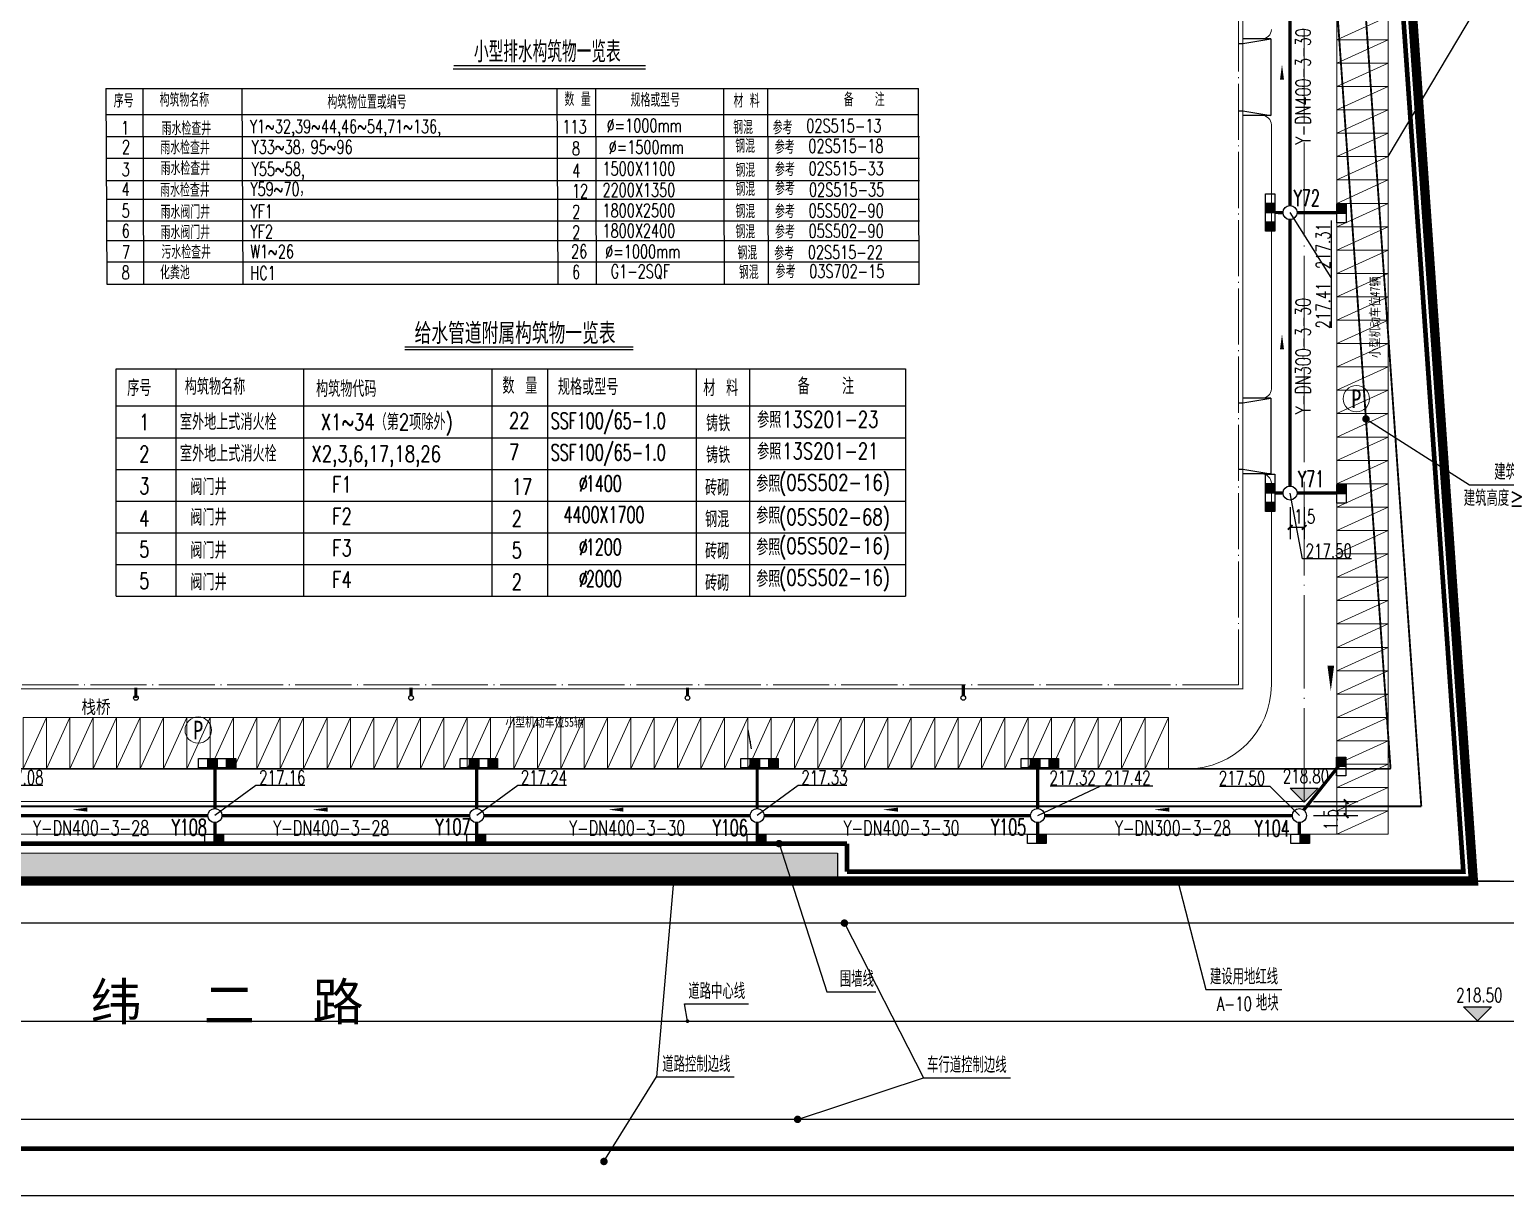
# Model space of a CAD drawing. Header units: metres. Extents: x 497246 to 997717, y 2998582 to 5998198.
# Drawn here: x 500429.8 to 500587.7, y 2998867.7 to 2998992.4 of the extents above; entities that cross this region are included whole.
import ezdxf
from ezdxf.enums import TextEntityAlignment as Align

# ---------------------------------------------------------------- set-up
doc = ezdxf.new("R2010")
doc.units = ezdxf.units.M
doc.header["$LTSCALE"] = 1000
for name, pattern in [('ACAD_ISO05W100', [34, 24, -3, 0.5, -3, 0.5, -3]), ('DASH', [0.35, 0.25, -0.1]), ('DASHDOT', [1, 0.5, -0.25, 0, -0.25]), ('DASHED', [19.05, 12.7, -6.35]), ('DOTE', [2.42, 2, -0.2, 0.02, -0.2]), ('PHANTOM2', [31.75, 15.875, -3.175, 3.175, -3.175, 3.175, -3.175])]:
    doc.linetypes.add(name, pattern=pattern)
doc.layers.get('0').update_dxf_attribs({"linetype": 'CONTINUOUS'})
doc.layers.get('Defpoints').update_dxf_attribs({"linetype": 'CONTINUOUS'})
for name, color, linetype in [('00-路名', 210, 'CONTINUOUS'), ('DIM_ELEV', 3, 'CONTINUOUS'), ('DIM_LEAD', 3, 'CONTINUOUS'), ('PIPE-雨水', 4, 'CONTINUOUS'), ('PUB_TEXT', 7, 'CONTINUOUS'), ('RD-中线', 1, 'DASHDOT'), ('RD-侧石线', 5, 'CONTINUOUS'), ('RD-红线', 7, 'CONTINUOUS'), ('Road slope & Length', 7, 'CONTINUOUS'), ('TEXT_雨水', 7, 'CONTINUOUS'), ('TWT_DIM', 3, 'CONTINUOUS'), ('TWT_雨水口', 4, 'CONTINUOUS'), ('WELL_雨水', 4, 'CONTINUOUS'), ('YD-R2', 50, 'CONTINUOUS'), ('z_图框', 7, 'CONTINUOUS'), ('围墙', 6, 'FENCELINE2'), ('图例层', 7, 'CONTINUOUS'), ('建筑', 7, 'CONTINUOUS'), ('建筑门坡散水', 9, 'CONTINUOUS'), ('挡墙护坡', 5, 'CONTINUOUS'), ('文字-排水', 122, 'CONTINUOUS'), ('文字-给水', 140, 'CONTINUOUS'), ('用地边界', 7, 'CONTINUOUS'), ('红线', 1, 'PHANTOM2'), ('雨水标注', 100, 'CONTINUOUS')]:
    doc.layers.add(name, color=color, linetype=linetype)
for name, color, linetype, lineweight in [('1_RO_规划停车位', 35, 'CONTINUOUS', 13), ('T停车位', 35, 'CONTINUOUS', 13), ('道路', 4, 'CONTINUOUS', 15), ('道路中线', 1, 'DOTE', 13)]:
    doc.layers.add(name, color=color, linetype=linetype, lineweight=lineweight)
doc.layers.add('建筑轴线', color=1, linetype='DOTE', lineweight=15, plot=False)
doc.styles.add('-黑体', font='simhei.ttf', dxfattribs={"width": 0.8})
doc.styles.add('_TCH_DIM', font='SIMPLEX', dxfattribs={"bigfont": 'GBCBIG'})
doc.styles.add('_TCH_DIM_T3', font='SIMPLEX', dxfattribs={"width": 0.705882, "bigfont": 'GBCBIG'})
doc.styles.add('_TWT_WELL', font='SIMPLEX', dxfattribs={"width": 0.8, "height": 3.5, "bigfont": 'HZTXT'})
doc.styles.add('DIMHT', font='simhei.ttf', dxfattribs={"width": 0.8})
doc.styles.add('HZ', font='rs.shx', dxfattribs={"width": 0.8, "bigfont": 'hztxt.shx'})
doc.styles.add('HZTXT', font='txt', dxfattribs={"width": 0.7, "bigfont": 'HZTXT'})
doc.styles.add('SZK', font='romand.shx', dxfattribs={"width": 0.7, "bigfont": 'hztxt.shx'})
doc.styles.add('TG_LINETYPE', font='SIMPLEX', dxfattribs={"width": 0.8, "height": 3, "bigfont": 'HZTXT'})
doc.styles.add('正等线体', font='simhei.ttf')
doc.linetypes.add('FENCELINE2', pattern='A,6.35,-2.54,[132,ltypeshp.shx,S=2.54,R=0,X=-2.54,Y=0],-2.54,25.4', length=36.83)
doc.linetypes.add('TG_W', pattern='A,2,-0.3,["W",TG_LINETYPE,S=0.1,R=0,X=-0.23,Y=-0.15],0', length=2.3)
doc.linetypes.add('TG_Y', pattern='A,2,-0.3,["Y",TG_LINETYPE,S=0.1,R=0,X=-0.23,Y=-0.15],0', length=2.3)
doc.dimstyles.new('_TWT_ARCH&&1', dxfattribs={"dimtxt": 1.4875, "dimasz": 0.5, "dimexe": 1.25, "dimexo": 1.5, "dimgap": 0.63125, "dimtad": 1, "dimdec": 1, "dimzin": 0, "dimdsep": 46, "dimtxsty": '_TCH_DIM_T3', "dimblk": 'ARCHTICK', "dimcen": 0.09, "dimclrt": 7, "dimazin": 2, "dimtfac": 1, "dimtdec": 1, "dimtix": 1, "dimtmove": 2, "dimatfit": 3, "dimfxl": 1, "dimtolj": 1, "dimtzin": 0, "dimarcsym": 0})

# ---------------------------------------------------------------- blocks, each defined once
blk = doc.blocks.new('chewei')
at = {"layer": '1_RO_规划停车位'}
blk.add_line((152.98, -11.01), (155.48, -16.51), dxfattribs=at)
blk.add_lwpolyline([(152.98, -11.01), (155.48, -11.01), (155.48, -16.51), (152.98, -16.51)], close=True, dxfattribs=at)
blk = doc.blocks.new('PPPPPPP')
at = {"layer": '1_RO_规划停车位'}
blk.add_circle((39537001.74, 3801410.89), 1.41, dxfattribs=at)
at = {"layer": '1_RO_规划停车位', "style": 'DIMHT', "width": 0.8}
blk.add_text('P', height=2, dxfattribs=at).set_placement((39537001.74, 3801410.89), align=Align.MIDDLE_CENTER)
blk = doc.blocks.new('_ArchTick')
at = {"color": 0, "linetype": 'ByBlock', "const_width": 0.4}
blk.add_lwpolyline([(-0.5, -0.5), (0.5, 0.5)], dxfattribs=at)
blk = doc.blocks.new('*D291')
at = {"layer": 'Defpoints', "color": 0, "transparency": 16777216}
for p in [(500565.64, 2998909.83), (500570.65, 2998909.83), (500565.64, 2998908.33)]:
    blk.add_point(p, dxfattribs=at)
at = {"layer": 'TWT_DIM', "color": 0, "lineweight": -2, "transparency": 16777216}
for p, q in [((500567.14, 2998909.83), (500571.9, 2998909.83)), ((500570.65, 2998908.33), (500570.65, 2998909.83)), ((500567.14, 2998908.33), (500571.9, 2998908.33))]:
    blk.add_line(p, q, dxfattribs=at)
at = {"layer": 'TWT_DIM', "color": 0, "lineweight": -2, "transparency": 16777216, "xscale": 0.5, "yscale": 0.5, "zscale": 0.5}
for p, rotation in [((500570.65, 2998909.83), 90), ((500570.65, 2998908.33), 270)]:
    blk.add_blockref('_ArchTick', p, dxfattribs=dict(at, rotation=rotation))
at = {"layer": 'TWT_DIM', "color": 7, "transparency": 16777216, "insert": (500569, 2998907.91), "char_height": 1.488, "attachment_point": 5, "rotation": 90, "style": '_TCH_DIM_T3'}
blk.add_mtext('\\A1;1.5', dxfattribs=at)
blk = doc.blocks.new('*D292')
at = {"layer": 'Defpoints', "color": 0, "transparency": 16777216}
for p in [(500564.64, 2998942.84), (500566.14, 2998942.84), (500566.14, 2998939.17)]:
    blk.add_point(p, dxfattribs=at)
at = {"layer": 'TWT_DIM', "color": 0, "lineweight": -2, "transparency": 16777216}
for p, q in [((500564.64, 2998941.34), (500564.64, 2998937.92)), ((500566.14, 2998941.34), (500566.14, 2998937.92)), ((500564.64, 2998939.17), (500566.14, 2998939.17))]:
    blk.add_line(p, q, dxfattribs=at)
at = {"layer": 'TWT_DIM', "color": 0, "lineweight": -2, "transparency": 16777216, "xscale": 0.5, "yscale": 0.5, "zscale": 0.5, "rotation": 180}
blk.add_blockref('_ArchTick', (500564.64, 2998939.17), dxfattribs=at)
at = {"layer": 'TWT_DIM', "color": 0, "lineweight": -2, "transparency": 16777216, "xscale": 0.5, "yscale": 0.5, "zscale": 0.5}
blk.add_blockref('_ArchTick', (500566.14, 2998939.17), dxfattribs=at)
at = {"layer": 'TWT_DIM', "color": 7, "transparency": 16777216, "insert": (500566.22, 2998940.34), "char_height": 1.488, "attachment_point": 5, "style": '_TCH_DIM_T3'}
blk.add_mtext('\\A1;1.5', dxfattribs=at)
blk = doc.blocks.new('$TwtSys$00000187')
blk.add_circle((0, 0), 0.5)
blk = doc.blocks.new('$TwtSys$00000424')
for p, q in [((-500, 250), (500, 250)), ((-500, -250), (-500, 250)), ((0, -250), (0, 250)), ((500, 250), (500, -250)), ((500, -250), (-500, -250))]:
    blk.add_line(p, q)
blk.add_solid([(0, 250), (500, 250), (0, -250), (500, -250)])
blk = doc.blocks.new('$TwtSys$00000425')
for p, q in [((-1000, -250), (-1000, 250)), ((-1000, 250), (0, 250)), ((-500, -250), (-500, 250)), ((0, 250), (1000, 250)), ((0, 250), (0, -250)), ((0, -250), (0, 250)), ((500, -250), (500, 250)), ((1000, 250), (1000, -250)), ((0, -250), (-1000, -250)), ((1000, -250), (0, -250))]:
    blk.add_line(p, q)
for points in [[(-500, 250), (0, 250), (-500, -250), (0, -250)], [(500, 250), (1000, 250), (500, -250), (1000, -250)]]:
    blk.add_solid(points)

msp = doc.modelspace()

# ---------------------------------------------------------------- hatches: boundary and pattern name
at = {"layer": 'DIM_ELEV'}
for points in [[(500566.14, 2998909.78), (500564.64, 2998911.28), (500567.64, 2998911.28)], [(500584.68, 2998886.37), (500583.18, 2998887.87), (500586.18, 2998887.87)]]:
    msp.add_hatch(color=0, dxfattribs=at).paths.add_polyline_path(points)
at = {"layer": 'Road slope & Length'}
msp.add_hatch(color=256, dxfattribs=at).paths.add_polyline_path([(500507, 2998915.49), (500506.85, 2998916.38), (500506.96, 2998916.4)])
at = {"layer": '挡墙护坡', "linetype": 'Continuous'}
h = msp.add_hatch(dxfattribs=at)
h.set_pattern_fill('ANSI33', color=256, style=0)
h.set_pattern_definition([(45, (1726.0034, 0), (-2.2450640303, 2.2450640303), []), (45, (1728.2485, 0), (-2.2450640303, 2.2450640303), [1.5875, -0.79375])])
edge = h.paths.add_edge_path()
edge.add_line((500516.24, 2998901.33), (500516.24, 2998904.33))
edge.add_line((500516.24, 2998904.33), (500265.63, 2998904.33))
edge.add_line((500265.63, 2998904.33), (500240.63, 2998907.83))
edge.add_line((500240.63, 2998907.83), (500173.48, 2998907.83))
edge.add_line((500173.48, 2998907.83), (500171.83, 2998907.91))
edge.add_line((500171.83, 2998907.91), (500170.81, 2998908.03))
edge.add_arc((500173.41, 2998924.83), 17, 179.9914, 261.1919, ccw=False)
edge.add_line((500156.41, 2998924.84), (500156.33, 2998970.52))
edge.add_line((500156.33, 2998970.52), (500152.78, 2998995.51))
edge.add_line((500152.78, 2998995.51), (500152.68, 2999056.41))
edge.add_line((500152.68, 2999056.41), (500149.68, 2999056.41))
edge.add_line((500149.68, 2999056.41), (500149.78, 2998995.3))
edge.add_line((500149.78, 2998995.3), (500153.33, 2998970.3))
edge.add_line((500153.33, 2998970.3), (500153.41, 2998924.83))
edge.add_arc((500173.41, 2998924.83), 20, 180.0001, 261.3369)
edge.add_line((500170.4, 2998905.06), (500171.58, 2998904.92))
edge.add_line((500171.58, 2998904.92), (500173.41, 2998904.83))
edge.add_line((500173.41, 2998904.83), (500240.42, 2998904.83))
edge.add_line((500240.42, 2998904.83), (500265.42, 2998901.33))
edge.add_line((500265.42, 2998901.33), (500516.24, 2998901.33))

# ---------------------------------------------------------------- linework, layer by layer
at = {"color": 0}
msp.add_line((500516.24, 2998904.33), (500516.24, 2998901.33), dxfattribs=at)
at = {"layer": 'DIM_ELEV', "color": 0}
for p, q in [((500566.14, 2998909.78), (500564.64, 2998911.28)), ((500564.64, 2998911.28), (500567.64, 2998911.28)), ((500566.14, 2998909.78), (500567.64, 2998911.28)), ((500584.68, 2998886.37), (500583.18, 2998887.87)), ((500583.18, 2998887.87), (500586.18, 2998887.87)), ((500584.68, 2998886.37), (500586.18, 2998887.87))]:
    msp.add_line(p, q, dxfattribs=at)
at = {"layer": 'DIM_LEAD'}
for p, q in [((500575.14, 2998978.83), (500587.44, 2998999.56)), ((500572.76, 2998950.77), (500583.82, 2998943.72)), ((500583.82, 2998943.72), (500592.93, 2998943.72)), ((500509.99, 2998905.33), (500515.08, 2998889.48)), ((500498.7, 2998901.33), (500496.86, 2998880.38)), ((500552.65, 2998901.33), (500555.64, 2998889.73)), ((500516.97, 2998896.83), (500525.44, 2998880.29)), ((500515.08, 2998889.48), (500520.34, 2998889.48)), ((500555.64, 2998889.73), (500563.75, 2998889.73)), ((500500.19, 2998886.33), (500499.86, 2998888.18)), ((500499.86, 2998888.18), (500506.73, 2998888.18)), ((500491.25, 2998871.33), (500496.86, 2998880.38)), ((500496.86, 2998880.38), (500505.17, 2998880.38)), ((500511.97, 2998875.83), (500525.44, 2998880.29)), ((500525.44, 2998880.29), (500534.73, 2998880.29))]:
    msp.add_line(p, q, dxfattribs=at)
for points, const_width in [([(500572.58, 2998950.85, 1), (500572.94, 2998950.69, 1)], 0.4), ([(500509.93, 2998905.52, 1), (500510.05, 2998905.14, 1)], 0.4), ([(500498.73, 2998901.53, 1), (500498.68, 2998901.13, 1)], 0.4), ([(500552.6, 2998901.53, 1), (500552.7, 2998901.14, 1)], 0.4), ([(500516.99, 2998897.03, 1), (500516.96, 2998896.63, 1)], 0.4), ([(500500.17, 2998886.43, 1), (500500.21, 2998886.24, 1)], 0.2), ([(500511.92, 2998876.03, 1), (500512.01, 2998875.64, 1)], 0.4), ([(500491.19, 2998871.52, 1), (500491.31, 2998871.14, 1)], 0.4)]:
    msp.add_lwpolyline(points, format="xyb", close=True, dxfattribs=dict(at, const_width=const_width))
at = {"layer": 'PIPE-雨水', "color": 0, "linetype": 'TG_Y', "ltscale": 0.005, "const_width": 0.35}
for points in [[(500564.64, 2998973.59), (500564.64, 2999002.09)], [(500563, 2998972.85), (500563.89, 2998972.84)], [(500564.64, 2998943.59), (500564.64, 2998972.09)], [(500565.39, 2998972.84), (500569.64, 2998972.84)], [(500563, 2998942.85), (500563.89, 2998942.84)], [(500565.39, 2998942.84), (500569.64, 2998942.84)], [(500449.64, 2998909.08), (500449.64, 2998914.42)], [(500507.64, 2998909.08), (500507.64, 2998914.42)], [(500566.1, 2998908.92), (500569.81, 2998913.6)], [(500422.39, 2998908.33), (500448.89, 2998908.33)], [(500450.39, 2998908.33), (500476.89, 2998908.33)], [(500478.39, 2998908.33), (500506.89, 2998908.33)], [(500508.39, 2998908.33), (500536.89, 2998908.33)], [(500538.39, 2998908.33), (500564.89, 2998908.33)]]:
    msp.add_lwpolyline(points, dxfattribs=at)
at = {"layer": 'PIPE-雨水', "color": 70, "linetype": 'ByBlock'}
for points in [[(500563.77, 2998984.2, 0, 0, 0), (500563.78, 2998988.68, 0, 0.432, 0), (500563.78, 2998987.06, 0, 0, 0)], [(500563.77, 2998955.34, 0, 0, 0), (500563.78, 2998959.83, 0, 0.432, 0), (500563.78, 2998958.21, 0, 0, 0)], [(500569.01, 2998929.15, 0, 0, 0), (500569, 2998921.68, 0, 0.72, 0), (500569, 2998924.38, 0, 0, 0)], [(500438.87, 2998908.97, 0, 0, 0), (500434.38, 2998908.97, 0, 0.432, 0), (500436, 2998908.97, 0, 0, 0)], [(500464.55, 2998908.97, 0, 0, 0), (500460.07, 2998908.97, 0, 0.432, 0), (500461.69, 2998908.97, 0, 0, 0)], [(500496.2, 2998908.97, 0, 0, 0), (500491.72, 2998908.97, 0, 0.432, 0), (500493.34, 2998908.97, 0, 0, 0)], [(500525.56, 2998908.97, 0, 0, 0), (500521.07, 2998908.97, 0, 0.432, 0), (500522.69, 2998908.97, 0, 0, 0)], [(500554.58, 2998908.97, 0, 0, 0), (500550.1, 2998908.97, 0, 0.432, 0), (500551.72, 2998908.97, 0, 0, 0)]]:
    msp.add_lwpolyline(points, format="xyseb", dxfattribs=at)
at = {"layer": 'PIPE-雨水', "color": 0, "ltscale": 0.05, "const_width": 0.35}
for points in [[(500441.18, 2998922.01), (500441.18, 2998920.92)], [(500470.62, 2998922.01), (500470.62, 2998921.17)], [(500500.19, 2998922.01), (500500.19, 2998921.17)], [(500529.69, 2998922.33), (500529.69, 2998921.17)]]:
    msp.add_lwpolyline(points, dxfattribs=at)
at = {"layer": 'PIPE-雨水', "color": 0, "linetype": 'TG_Y', "ltscale": 0.0025, "const_width": 0.35}
msp.add_lwpolyline([(500477.64, 2998909.08), (500477.64, 2998914.42)], dxfattribs=at)
at = {"layer": 'PIPE-雨水', "color": 0, "linetype": 'TG_W', "ltscale": 2.5, "const_width": 0.35}
for points in [[(500537.64, 2998909.08), (500537.64, 2998914.42)], [(500449.64, 2998905.33), (500449.64, 2998907.58)], [(500477.64, 2998905.33), (500477.64, 2998907.58)], [(500507.64, 2998905.33), (500507.64, 2998907.58)], [(500537.64, 2998905.33), (500537.64, 2998907.58)]]:
    msp.add_lwpolyline(points, dxfattribs=at)
at = {"layer": 'PIPE-雨水', "color": 0, "linetype": 'TG_Y', "ltscale": 2.5, "const_width": 0.35}
msp.add_lwpolyline([(500565.64, 2998906.33), (500565.64, 2998907.58)], dxfattribs=at)
at = {"layer": 'PIPE-雨水', "color": 0, "linetype": 'TG_Y'}
for centre in [(500441.19, 2998920.92), (500470.62, 2998920.92), (500500.19, 2998920.92), (500529.69, 2998920.92)]:
    msp.add_circle(centre, 0.25, dxfattribs=at)
at = {"layer": 'RD-中线', "color": 6, "linetype": 'DASHDOT', "ltscale": 80}
msp.add_line((500085.3, 2998886.33), (500600.85, 2998886.33), dxfattribs=at)
msp.add_line((500085.3, 2998886.33), (500600.85, 2998886.33), dxfattribs=at)
at = {"layer": 'RD-侧石线', "color": 5, "ltscale": 0.1}
msp.add_line((500622.52, 2998896.83), (500265.42, 2998896.83), dxfattribs=at)
msp.add_lwpolyline([(500622.52, 2998875.83), (500245.54, 2998875.83), (500220.55, 2998872.33), (500170.54, 2998872.33)], dxfattribs=at)
at = {"layer": 'RD-红线', "ltscale": 0.1}
msp.add_lwpolyline([(500587.08, 2998901.33), (500265.42, 2998901.33), (500240.42, 2998904.83), (500173.41, 2998904.83), (500171.58, 2998904.92), (500170.4, 2998905.06)], dxfattribs=at)
at = {"layer": 'Road slope & Length'}
msp.add_lwpolyline([(500506.64, 2998917.52), (500507, 2998915.49)], dxfattribs=at)
at = {"layer": 'YD-R2', "color": 0}
msp.add_lwpolyline([(500584.25, 2998901.33), (500577.77, 2998993.55), (500579.16, 2999023.72), (500571.75, 2999129.26), (500566.15, 2999158.94), (500559.45, 2999254.33)], dxfattribs=at)
at = {"layer": 'z_图框'}
msp.add_lwpolyline([(500072.8, 2998867.69), (500667.3, 2998867.69), (500667.3, 2999288.19), (500072.8, 2999288.19)], close=True, dxfattribs=at)
at = {"layer": 'z_图框', "const_width": 0.5}
msp.add_lwpolyline([(500085.3, 2998872.69), (500662.3, 2998872.69), (500662.3, 2999283.19), (500085.3, 2999283.19)], close=True, dxfattribs=at)
at = {"layer": '围墙', "ltscale": 0.3, "const_width": 0.5, "flags": 128}
for points in [[(500575.41, 2999062.83), (500578.16, 2999023.71), (500576.77, 2998993.54), (500583.18, 2998902.33), (500517.24, 2998902.33)], [(500517.24, 2998902.33), (500517.24, 2998905.33)]]:
    msp.add_lwpolyline(points, dxfattribs=at)
msp.add_lwpolyline([(500517.24, 2998905.33), (500265.7, 2998905.33), (500240.7, 2998908.83), (500173.5, 2998908.83), (500171.92, 2998908.91), (500170.94, 2998909.02, -0.369647), (500157.41, 2998924.84), (500157.33, 2998970.59), (500153.78, 2998995.58), (500153.67, 2999057.41)], format="xyb", dxfattribs=at)
at = {"layer": '图例层', "color": 1, "linetype": 'DASHED', "ltscale": 0.5, "const_width": 0.2}
for points in [[(500554.86, 2999248.33), (500561.18, 2999158.3), (500566.78, 2999128.62), (500574.15, 2999023.66), (500572.77, 2998993.49), (500578.68, 2998909.33)], [(500578.68, 2998909.33), (500265.98, 2998909.33), (500240.98, 2998912.83), (500174.27, 2998912.83)]]:
    msp.add_lwpolyline(points, dxfattribs=at)
at = {"layer": '图例层', "color": 11, "linetype": 'DASH', "ltscale": 20, "const_width": 0.2, "flags": 128}
for points in [[(500552.13, 2999244.33), (500558.2, 2999157.92), (500563.8, 2999128.24), (500571.15, 2999023.63), (500569.76, 2998993.45), (500575.39, 2998913.33)], [(500575.39, 2998913.33), (500266.25, 2998913.33), (500241.25, 2998916.83), (500174.79, 2998916.83)]]:
    msp.add_lwpolyline(points, dxfattribs=at)
at = {"layer": '建筑', "linetype": 'Continuous', "const_width": 0.1}
msp.add_lwpolyline([(500559.59, 2998921.88), (500411.69, 2998921.88), (500411.69, 2999052.78), (500559.59, 2999052.78)], close=True, dxfattribs=at)
at = {"layer": '建筑轴线', "ltscale": 0.003}
msp.add_lwpolyline([(500412.14, 2999052.33), (500559.14, 2999052.33), (500559.14, 2998922.33), (500412.14, 2998922.33)], close=True, dxfattribs=at)
at = {"layer": '建筑门坡散水', "linetype": 'Continuous'}
for p, q in [((500559.59, 2998990.93), (500562.59, 2998991.43)), ((500562.59, 2998991.43), (500559.59, 2998991.43)), ((500562.59, 2998991.43), (500562.59, 2998983.23)), ((500559.09, 2998990.93), (500559.59, 2998990.93)), ((500559.09, 2998983.73), (500559.59, 2998983.73)), ((500559.59, 2998983.73), (500562.59, 2998983.23)), ((500562.59, 2998983.23), (500559.59, 2998983.23)), ((500559.09, 2998952.48), (500559.59, 2998952.48)), ((500559.59, 2998952.48), (500562.59, 2998952.98)), ((500562.59, 2998952.98), (500559.59, 2998952.98)), ((500562.59, 2998952.98), (500562.59, 2998944.88)), ((500559.09, 2998945.38), (500559.59, 2998945.38)), ((500559.59, 2998945.38), (500562.59, 2998944.88)), ((500562.59, 2998944.88), (500559.59, 2998944.88))]:
    msp.add_line(p, q, dxfattribs=at)
at = {"layer": '挡墙护坡', "lineweight": 0, "ltscale": 0.2}
msp.add_lwpolyline([(500516.24, 2998901.33), (500516.24, 2998904.33), (500265.63, 2998904.33), (500240.63, 2998907.83), (500173.48, 2998907.83), (500171.83, 2998907.91), (500170.81, 2998908.03, -0.369914), (500156.41, 2998924.84), (500156.33, 2998970.52), (500152.78, 2998995.51), (500152.68, 2999056.41), (500149.68, 2999056.41), (500149.78, 2998995.3), (500153.33, 2998970.3), (500153.41, 2998924.83, 0.37059), (500170.4, 2998905.06), (500171.58, 2998904.92), (500173.41, 2998904.83), (500240.42, 2998904.83), (500265.42, 2998901.33)], format="xyb", close=True, dxfattribs=at)
at = {"layer": '文字-排水'}
msp.add_line((500475.11, 2998988.23), (500495.68, 2998988.23), dxfattribs=at)
at = {"layer": '文字-排水', "color": 7, "linetype": 'Continuous'}
msp.add_line((500475.19, 2998988.58), (500495.68, 2998988.58), dxfattribs=at)
at = {"layer": '文字-排水', "color": 0, "linetype": 'Continuous'}
for p, q in [((500437.99, 2998986.11), (500524.9, 2998986.11)), ((500437.99, 2998986.11), (500438.08, 2998965.17)), ((500442.05, 2998965.17), (500441.97, 2998986.11)), ((500452.65, 2998965.17), (500452.57, 2998986.11)), ((500486.34, 2998965.17), (500486.26, 2998986.11)), ((500490.47, 2998965.17), (500490.4, 2998986.11)), ((500504.16, 2998965.17), (500504.08, 2998986.11)), ((500508.86, 2998965.17), (500508.78, 2998986.11)), ((500524.97, 2998965.17), (500524.9, 2998986.11)), ((500437.99, 2998983.35), (500524.9, 2998983.35)), ((500438.08, 2998980.97), (500524.99, 2998980.97)), ((500438.08, 2998978.67), (500524.98, 2998978.67)), ((500438.08, 2998978.67), (500524.99, 2998978.67)), ((500438.08, 2998976.28), (500524.99, 2998976.28)), ((500438.08, 2998974.26), (500524.99, 2998974.26)), ((500438.08, 2998971.96), (500524.99, 2998971.96)), ((500438.08, 2998969.86), (500524.99, 2998969.86)), ((500438.08, 2998967.57), (500524.99, 2998967.57)), ((500438.08, 2998965.17), (500524.99, 2998965.17))]:
    msp.add_line(p, q, dxfattribs=at)
at = {"layer": '文字-给水', "color": 7, "linetype": 'Continuous'}
for p, q in [((500469.97, 2998958.49), (500494.38, 2998958.49)), ((500445.48, 2998931.81), (500445.48, 2998956.13)), ((500459.16, 2998931.81), (500459.16, 2998956.13)), ((500479.29, 2998931.81), (500479.29, 2998956.13)), ((500485.25, 2998931.81), (500485.25, 2998956.13)), ((500501.16, 2998931.81), (500501.16, 2998956.13)), ((500506.87, 2998931.81), (500506.87, 2998956.13)), ((500523.5, 2998956.13), (500523.5, 2998931.81))]:
    msp.add_line(p, q, dxfattribs=at)
at = {"layer": '文字-给水', "color": 6, "linetype": 'Continuous'}
msp.add_line((500469.97, 2998958.21), (500494.38, 2998958.21), dxfattribs=at)
at = {"layer": '文字-给水', "linetype": 'Continuous'}
for p, q in [((500439.07, 2998956.13), (500523.5, 2998956.13)), ((500439.07, 2998931.81), (500439.07, 2998956.13)), ((500439.07, 2998952.15), (500523.5, 2998952.15)), ((500439.07, 2998952.15), (500523.5, 2998952.15)), ((500439.07, 2998948.76), (500523.5, 2998948.76)), ((500439.07, 2998945.37), (500523.5, 2998945.37)), ((500439.07, 2998941.98), (500523.5, 2998941.98)), ((500439.07, 2998938.59), (500523.5, 2998938.59)), ((500439.07, 2998935.2), (500523.5, 2998935.2)), ((500439.07, 2998931.81), (500523.5, 2998931.81))]:
    msp.add_line(p, q, dxfattribs=at)
at = {"layer": '用地边界', "color": 0}
msp.add_lwpolyline([(500662.3, 2999254.33), (500166.89, 2999254.33, 0.414214), (500146.89, 2999234.33), (500146.94, 2999232.92, -0.017235), (500149.49, 2999162.67), (500149.78, 2998995.3), (500153.33, 2998970.3), (500153.41, 2998924.83, 0.37059), (500170.4, 2998905.06), (500171.58, 2998904.92), (500173.41, 2998904.83), (500240.42, 2998904.83), (500265.42, 2998901.33), (500622.52, 2998901.33)], format="xyb", dxfattribs=at)
at = {"layer": '红线', "color": 1, "linetype": 'ACAD_ISO05W100', "flags": 128}
for const_width in [1, 1, 1, 1, 0.7, 0.7, 0.7, 0.7]:
    msp.add_lwpolyline([(500559.45, 2999254.33), (500566.15, 2999158.94), (500571.75, 2999129.26), (500579.16, 2999023.72), (500577.77, 2998993.55), (500584.25, 2998901.33), (500265.42, 2998901.33), (500240.42, 2998904.83), (500173.41, 2998904.83), (500171.58, 2998904.92), (500170.4, 2998905.06, -0.37059), (500153.41, 2998924.83), (500153.33, 2998970.3), (500149.78, 2998995.3), (500149.49, 2999162.67, 0.017235), (500146.94, 2999232.92), (500146.89, 2999234.33, -0.414214), (500166.89, 2999254.33), (500559.45, 2999254.33)], format="xyb", close=True, dxfattribs=dict(at, const_width=const_width))
at = {"layer": '道路', "linetype": 'ByBlock', "lineweight": 0, "ltscale": 0.2}
for p, q in [((500569.64, 2998906.33), (500569.64, 2999057.33)), ((500561.64, 2998991.43), (500559.59, 2998991.43)), ((500561.64, 2998983.23), (500559.59, 2998983.23)), ((500561.64, 2998952.98), (500559.59, 2998952.98)), ((500561.64, 2998944.88), (500559.59, 2998944.88))]:
    msp.add_line(p, q, dxfattribs=at)
at = {"layer": '道路', "linetype": 'ByBlock', "ltscale": 0.2}
for p, q in [((500562.64, 2998953.98), (500562.64, 2998982.23)), ((500562.64, 2998922.33), (500562.64, 2998943.88))]:
    msp.add_line(p, q, dxfattribs=at)
at = {"layer": '道路', "ltscale": 20}
for p, q in [((500553.64, 2998913.33), (500414.14, 2998913.33)), ((500553.64, 2998913.33), (500414.14, 2998913.33)), ((500569.64, 2998906.33), (500265.77, 2998906.33))]:
    msp.add_line(p, q, dxfattribs=at)
at = {"layer": '道路', "linetype": 'ByBlock', "lineweight": 0, "ltscale": 0.2}
msp.add_arc((500561.64, 2998992.43), 1, 270, 0, dxfattribs=at)
at = {"layer": '道路', "linetype": 'ByBlock', "ltscale": 0.2}
for centre, start, end in [((500561.64, 2998982.23), 0, 90), ((500561.64, 2998953.98), 270, 0), ((500561.64, 2998943.88), 0, 90)]:
    msp.add_arc(centre, 1, start, end, dxfattribs=at)
at = {"layer": '道路', "ltscale": 0.2}
msp.add_arc((500553.64, 2998922.33), 9, 270, 0, dxfattribs=at)
msp.add_arc((500553.64, 2998922.33), 9, 270, 0, dxfattribs=at)
at = {"layer": '道路中线', "ltscale": 0.005}
for q in [(500566.14, 2999067.58), (500279.64, 2998909.83)]:
    msp.add_line((500566.14, 2998909.83), q, dxfattribs=at)
at = {"layer": '道路中线', "ltscale": 5}
msp.add_line((500566.14, 2998909.83), (500279.64, 2998909.83), dxfattribs=at)
at = {"layer": '雨水标注', "color": 70}
for p, q in [((500569.05, 2998965.9), (500564.64, 2998972.84)), ((500569.05, 2998972.01), (500569.05, 2998965.9)), ((500569.05, 2998965.9), (500569.05, 2998960.51)), ((500565.97, 2998935.79), (500564.64, 2998942.84)), ((500571.2, 2998935.79), (500565.97, 2998935.79)), ((500431.25, 2998911.54), (500426.03, 2998911.54)), ((500454.03, 2998911.54), (500449.64, 2998908.33)), ((500459.25, 2998911.54), (500454.03, 2998911.54)), ((500482.03, 2998911.54), (500477.64, 2998908.33)), ((500487.25, 2998911.54), (500482.03, 2998911.54)), ((500512.03, 2998911.54), (500507.64, 2998908.33)), ((500517.25, 2998911.54), (500512.03, 2998911.54)), ((500544.38, 2998911.49), (500537.61, 2998908.32)), ((500544.38, 2998911.49), (500539, 2998911.49)), ((500549.95, 2998911.49), (500544.38, 2998911.49)), ((500562.5, 2998911.45), (500557.11, 2998911.45)), ((500562.5, 2998911.45), (500565.64, 2998908.33))]:
    msp.add_line(p, q, dxfattribs=at)

# ---------------------------------------------------------------- block references
at = {"layer": '1_RO_规划停车位'}
for name, p, rotation in [('chewei', (500586.15, 2999146.81), 269.9999998288981), ('chewei', (500586.15, 2999144.31), 269.9999998288981), ('chewei', (500586.15, 2999141.81), 269.9999998288981), ('chewei', (500586.15, 2999139.31), 269.9999998288981), ('chewei', (500586.15, 2999136.81), 269.9999998288981), ('chewei', (500586.15, 2999134.31), 269.9999998288981), ('chewei', (500586.15, 2999131.81), 269.9999998288981), ('chewei', (500586.15, 2999129.31), 269.9999998288981), ('chewei', (500586.15, 2999126.81), 269.9999998288981), ('chewei', (500586.15, 2999124.31), 269.9999998288981), ('chewei', (500586.15, 2999121.81), 269.9999998288981), ('chewei', (500586.15, 2999119.31), 269.9999998288981), ('chewei', (500586.15, 2999116.81), 269.9999998288981), ('chewei', (500586.15, 2999114.31), 269.9999998288981), ('chewei', (500586.15, 2999111.81), 269.9999998288981), ('chewei', (500586.15, 2999109.31), 269.9999998288981), ('chewei', (500586.15, 2999106.81), 269.9999998288981), ('PPPPPPP', (-39040032.02, -764806.65), 359.9454393970495), ('chewei', (500586.15, 2999104.31), 269.9999998288981), ('chewei', (500586.15, 2999101.81), 269.9999998288981), ('chewei', (500586.15, 2999099.31), 269.9999998288981), ('chewei', (500586.15, 2999096.81), 269.9999998288981), ('chewei', (500586.15, 2999094.31), 269.9999998288981), ('chewei', (500586.15, 2999091.81), 269.9999998288981), ('chewei', (500586.15, 2999089.31), 269.9999998288981), ('chewei', (500586.15, 2999086.81), 269.9999998288981), ('chewei', (500586.15, 2999084.31), 269.9999998288981), ('chewei', (500586.15, 2999081.81), 269.9999998288981), ('chewei', (500586.15, 2999079.31), 269.9999998288981), ('chewei', (500586.15, 2999076.81), 269.9999998288981), ('chewei', (500586.15, 2999074.31), 269.9999998288981), ('PPPPPPP', (-39040155.9, -764842.1), 359.9454393970495), ('chewei', (500586.15, 2999071.81), 269.9999998288981), ('chewei', (500586.15, 2999069.31), 269.9999998288981), ('chewei', (500586.15, 2999066.81), 269.9999998288981), ('chewei', (500586.15, 2999064.31), 269.9999998288981), ('chewei', (500586.15, 2999061.81), 269.9999998288981)]:
    msp.add_blockref(name, p, dxfattribs=dict(at, rotation=rotation))
at = {"layer": 'TWT_雨水口', "xscale": 0.002, "yscale": 0.002, "zscale": 0.002}
for name, p, rotation in [('$TwtSys$00000425', (500562.5, 2998972.85), 270), ('$TwtSys$00000424', (500570.13, 2998972.76), 90), ('$TwtSys$00000425', (500562.5, 2998942.85), 270), ('$TwtSys$00000424', (500570.13, 2998942.76), 90), ('$TwtSys$00000424', (500570.11, 2998913.59), 90)]:
    msp.add_blockref(name, p, dxfattribs=dict(at, rotation=rotation))
for name, p in [('$TwtSys$00000425', (500449.88, 2998913.93)), ('$TwtSys$00000425', (500477.88, 2998913.93)), ('$TwtSys$00000425', (500507.88, 2998913.93)), ('$TwtSys$00000425', (500537.88, 2998913.93)), ('$TwtSys$00000424', (500449.57, 2998905.83)), ('$TwtSys$00000424', (500477.57, 2998905.83)), ('$TwtSys$00000424', (500507.57, 2998905.83)), ('$TwtSys$00000424', (500537.57, 2998905.83)), ('$TwtSys$00000424', (500565.73, 2998905.86))]:
    msp.add_blockref(name, p, dxfattribs=at)
at = {"layer": 'T停车位', "xscale": -1}
for p in [(500584.61, 2998929.84), (500587.11, 2998929.84), (500589.61, 2998929.84), (500592.11, 2998929.84), (500594.61, 2998929.84), (500597.11, 2998929.84), (500599.61, 2998929.84), (500602.11, 2998929.84), (500604.61, 2998929.84), (500607.11, 2998929.84), (500609.61, 2998929.84), (500612.11, 2998929.84), (500614.61, 2998929.84), (500617.11, 2998929.84), (500619.61, 2998929.84), (500622.11, 2998929.84), (500624.61, 2998929.84), (500627.11, 2998929.84), (500629.61, 2998929.84), (500632.11, 2998929.84), (500634.61, 2998929.84), (500637.11, 2998929.84), (500639.61, 2998929.84), (500642.11, 2998929.84), (500644.61, 2998929.84), (500647.11, 2998929.84), (500649.61, 2998929.84), (500652.11, 2998929.84), (500654.61, 2998929.84), (500657.11, 2998929.84), (500659.61, 2998929.84), (500662.11, 2998929.84), (500664.61, 2998929.84), (500667.11, 2998929.84), (500669.61, 2998929.84), (500672.11, 2998929.84), (500674.61, 2998929.84), (500677.11, 2998929.84), (500679.61, 2998929.84), (500682.11, 2998929.84), (500684.61, 2998929.84), (500687.11, 2998929.84), (500689.61, 2998929.84), (500692.11, 2998929.84), (500694.61, 2998929.84), (500697.11, 2998929.84), (500699.61, 2998929.84), (500702.11, 2998929.84), (500704.61, 2998929.84)]:
    msp.add_blockref('chewei', p, dxfattribs=at)
at = {"layer": 'WELL_雨水', "xscale": 1.5, "yscale": 1.5, "zscale": 1.5}
for p in [(500564.64, 2998972.84), (500564.64, 2998942.84), (500449.64, 2998908.33), (500477.64, 2998908.33), (500507.64, 2998908.33), (500537.64, 2998908.33), (500565.64, 2998908.33)]:
    msp.add_blockref('$TwtSys$00000187', p, dxfattribs=at)

# ---------------------------------------------------------------- texts
at = {"layer": '00-路名', "color": 0, "linetype": 'Continuous', "char_height": 4, "width": 718.7944, "attachment_point": 1, "style": '正等线体'}
for s, insert in [('纬', (500436.34, 2998890.42)), ('路', (500460.08, 2998890.42)), ('二', (500448.46, 2998890.11))]:
    msp.add_mtext(s, dxfattribs=dict(at, insert=insert))
at = {"layer": '1_RO_规划停车位', "style": 'DIMHT', "width": 0.8}
msp.add_text('小型机动车位47辆', height=1, rotation=89.9455, dxfattribs=at).set_placement((500574.21, 2998957.29))
at = {"layer": '1_RO_规划停车位', "style": 'DIMHT', "width": 0.75}
msp.add_text('小型机动车位55辆', height=1, dxfattribs=at).set_placement((500480.72, 2998917.83))
at = {"layer": 'PIPE-雨水', "color": 70, "style": 'HZTXT', "width": 0.7}
for s, p in [('Y-DN400-3-30', (500566.04, 2998986.34, 20.88)), ('Y-DN300-3-30', (500566.04, 2998957.49, 20.88))]:
    msp.add_text(s, height=1.6, rotation=90, dxfattribs=at).set_placement(p, align=Align.MIDDLE)
for s, p in [('Y-DN400-3-28', (500436.39, 2998907, 20.88)), ('Y-DN400-3-28', (500462.08, 2998907, 20.88)), ('Y-DN400-3-30', (500493.73, 2998907, 20.88)), ('Y-DN400-3-30', (500523.08, 2998907, 20.88)), ('Y-DN300-3-28', (500552.11, 2998907, 20.88))]:
    msp.add_text(s, height=1.6, dxfattribs=at).set_placement(p, align=Align.MIDDLE)
at = {"layer": 'PUB_TEXT', "style": '_TCH_DIM'}
for s, p in [('建筑控制线', (500586.48, 2998944.25)), ('建筑高度≥', (500583.22, 2998941.45)), ('围墙线', (500516.48, 2998890.01)), ('建设用地红线', (500556.07, 2998890.26)), ('道路中心线', (500500.28, 2998888.71)), ('地块', (500560.99, 2998887.46)), ('道路控制边线', (500497.49, 2998880.9)), ('车行道控制边线', (500525.82, 2998880.82))]:
    msp.add_text(s, height=1.688, dxfattribs=at).set_placement(p)
at = {"layer": 'PUB_TEXT', "color": 0, "style": '_TCH_DIM', "width": 0.705882}
for s, p in [('218.80', (500563.87, 2998911.81)), ('218.50', (500582.41, 2998888.39))]:
    msp.add_text(s, height=1.488, dxfattribs=at).set_placement(p)
at = {"layer": 'PUB_TEXT', "style": '_TCH_DIM', "width": 0.705882}
msp.add_text('A-10', height=1.488, dxfattribs=at).set_placement((500556.79, 2998887.46))
at = {"layer": 'PUB_TEXT', "color": 0, "linetype": 'Continuous', "insert": (500435.36, 2998920.67), "char_height": 1.4288, "attachment_point": 1, "style": '-黑体'}
msp.add_mtext('{\\fSimSun|b0|i0|c134|p2;栈桥}', dxfattribs=at)
at = {"layer": 'TEXT_雨水', "style": '_TWT_WELL', "width": 0.64}
for s, p in [('Y72', (500565.05, 2998973.53)), ('Y71', (500565.51, 2998943.47)), ('Y108', (500445.03, 2998906.2)), ('Y107', (500473.23, 2998906.25)), ('Y106', (500502.89, 2998906.15)), ('Y105', (500532.67, 2998906.23)), ('Y104', (500560.86, 2998906.09))]:
    msp.add_text(s, height=1.75, dxfattribs=at).set_placement(p)
at = {"layer": '文字-排水', "style": 'SZK', "width": 0.7}
for s, p in [('序号', (500438.82, 2998984.08)), ('构筑物名称', (500443.73, 2998984.17)), ('构筑物位置或编号', (500461.67, 2998983.95)), ('数 量', (500487.03, 2998984.24)), ('规格或型号', (500494.1, 2998984.16)), ('材 料', (500505.11, 2998984.08)), ('备   注', (500516.91, 2998984.22)), ('1', (500439.61, 2998981.19)), ('雨水检查井', (500443.94, 2998981.12)), ('Y1~32,39~44,46~54,71~136,', (500453.37, 2998981.34)), ('113', (500486.81, 2998981.3)), ('∅=1000mm', (500491.54, 2998981.44)), ('钢混', (500505.08, 2998981.24)), ('参考', (500509.31, 2998981.21)), ('02S515-13', (500512.9, 2998981.41)), ('2', (500439.7, 2998979.14)), ('雨水检查井', (500443.8, 2998979.07)), ('Y33~38，95~96', (500453.55, 2998979.14)), ('8', (500487.83, 2998978.98)), ('∅=1500mm', (500491.76, 2998979.12)), ('钢混', (500505.3, 2998979.24)), ('参考', (500509.53, 2998979.13)), ('02S515-18', (500513.12, 2998979.24)), ('3', (500439.67, 2998976.73)), ('雨水检查井', (500443.83, 2998976.85)), ('Y55~58,', (500453.56, 2998976.78)), ('4', (500487.85, 2998976.61)), ('1500X1100', (500491.1, 2998976.82)), ('钢混', (500505.32, 2998976.66)), ('参考', (500509.55, 2998976.74)), ('02S515-33', (500513.14, 2998976.84)), ('4', (500439.67, 2998974.62)), ('雨水检查井', (500443.79, 2998974.53)), ('Y59~70，', (500453.43, 2998974.64)), ('12', (500487.83, 2998974.43)), ('2200X1350', (500491.1, 2998974.53)), ('钢混', (500505.32, 2998974.63)), ('参考', (500509.55, 2998974.71)), ('02S515-35', (500513.19, 2998974.57)), ('钢混', (500505.32, 2998972.25)), ('参考', (500509.55, 2998972.25)), ('5', (500439.67, 2998972.32)), ('雨水阀门井', (500443.83, 2998972.19)), ('YF1', (500453.43, 2998972.26)), ('2', (500487.85, 2998972.21)), ('1800X2500', (500491.1, 2998972.35)), ('05S502-90', (500513.14, 2998972.33)), ('6', (500439.67, 2998970.17)), ('雨水阀门井', (500443.83, 2998970.01)), ('YF2', (500453.43, 2998970.09)), ('2', (500487.85, 2998970.03)), ('1800X2400', (500491.1, 2998970.18)), ('钢混', (500505.32, 2998970.08)), ('参考', (500509.55, 2998970.08)), ('05S502-90', (500513.14, 2998970.16)), ('7', (500439.69, 2998967.88)), ('污水检查井', (500443.92, 2998967.9)), ('W1~26', (500453.43, 2998967.96)), ('26', (500487.74, 2998967.97)), ('∅=1000mm', (500491.39, 2998967.95)), ('钢混', (500505.54, 2998967.81)), ('参考', (500509.47, 2998967.78)), ('02S515-22', (500513.06, 2998967.88)), ('8', (500439.67, 2998965.7)), ('化粪池', (500443.77, 2998965.7)), ('HC1', (500453.43, 2998965.66)), ('6', (500487.85, 2998965.76)), ('G1-2SQF', (500491.97, 2998965.84)), ('钢混', (500505.69, 2998965.74)), ('参考', (500509.62, 2998965.82)), ('03S702-15', (500513.21, 2998965.85))]:
    msp.add_text(s, height=1.44, dxfattribs=at).set_placement(p)
at = {"layer": '文字-排水', "color": 7, "style": 'HZTXT', "width": 0.8}
msp.add_text('给水管道附属构筑物一览表', height=2.2395, dxfattribs=at).set_placement((500471, 2998958.79))
at = {"layer": '文字-排水', "color": 7, "insert": (500477.35, 2998988.91), "char_height": 2.2417, "width": 23.4008, "attachment_point": 7, "style": 'HZ'}
msp.add_mtext('{\\W0.7;小型排水构筑物一览表}', dxfattribs=at)
msp.add_mtext('{\\W0.7;小型排水构筑物一览表}', dxfattribs=at)
at = {"layer": '文字-给水', "color": 7, "linetype": 'Continuous', "style": 'HZTXT'}
for s, height, width, p in [('构筑物代码', 1.724, 0.75, (500460.46, 2998953.12)), ('SSF100/65-1.0', 1.7244, 0.65, (500485.56, 2998949.71)), ('X1~34（第2项除外)', 1.7244, 0.75, (500460.97, 2998949.57)), ('22', 1.724, 0.75, (500481.09, 2998949.73)), ('铸铁', 1.724, 0.75, (500502.18, 2998949.42)), ('13S201-23', 1.724, 0.75, (500510.31, 2998949.86)), ('X2,3,6,17,18,26', 1.7244, 0.75, (500459.97, 2998946.18)), ('7', 1.72, 0.75, (500481.09, 2998946.34)), ('SSF100/65-1.0', 1.7244, 0.65, (500485.56, 2998946.32)), ('铸铁', 1.724, 0.75, (500502.18, 2998946.03)), ('13S201-21', 1.724, 0.75, (500510.31, 2998946.47)), ('F1', 1.724, 0.75, (500462.18, 2998942.89)), ('17', 1.724, 0.75, (500481.38, 2998942.65)), ('∅', 1.72, 0.65, (500488.56, 2998942.99)), ('1400', 1.724, 0.65, (500489.32, 2998942.99)), ('砖砌', 1.724, 0.75, (500502.07, 2998942.54)), ('(05S502-16)', 1.7244, 0.75, (500509.99, 2998943.11)), ('F2', 1.724, 0.75, (500462.18, 2998939.49)), ('2', 1.72, 0.75, (500481.38, 2998939.25)), ('4400X1700', 1.724, 0.65, (500486.94, 2998939.66)), ('钢混', 1.724, 0.75, (500502.07, 2998939.16)), ('(05S502-68)', 1.7244, 0.75, (500509.99, 2998939.41)), ('F3', 1.724, 0.75, (500462.18, 2998936.1)), ('5', 1.72, 0.75, (500481.38, 2998935.86)), ('∅', 1.72, 0.65, (500488.56, 2998936.2)), ('1200', 1.724, 0.65, (500489.32, 2998936.2)), ('砖砌', 1.724, 0.75, (500502.07, 2998935.75)), ('(05S502-16)', 1.7244, 0.75, (500509.99, 2998936.32)), ('F4', 1.724, 0.75, (500462.18, 2998932.71)), ('∅', 1.72, 0.65, (500488.56, 2998932.81)), ('2000', 1.724, 0.65, (500489.32, 2998932.81)), ('(05S502-16)', 1.7244, 0.75, (500509.99, 2998932.93)), ('2', 1.72, 0.75, (500481.38, 2998932.47)), ('砖砌', 1.724, 0.75, (500502.07, 2998932.36))]:
    msp.add_text(s, height=height, dxfattribs=dict(at, width=width)).set_placement(p)
at = {"layer": '文字-给水', "color": 7, "linetype": 'Continuous', "attachment_point": 7, "style": 'HZTXT'}
for s, insert, char_height, width in [('{\\W0.75;序号}', (500440.26, 2998953.2), 1.7244, 3.5889), ('{\\W0.75;构筑物名称}', (500446.42, 2998953.34), 1.7244, 9.5058), ('{\\W0.75;数 量}', (500480.39, 2998953.44), 1.7244, 15.2772), ('{\\W0.75;规格或型号}', (500486.33, 2998953.32), 1.7244, 15.2772), ('{\\W0.75;材 料}', (500501.87, 2998953.2), 1.7244, 15.2772), ('{\\W0.75;备   注}', (500511.97, 2998953.41), 1.7244, 15.2772), ('{\\W0.75;参照}', (500507.64, 2998949.8), 1.7244, 15.2772), ('{\\W0.75;1}', (500441.54, 2998949.56), 1.724, 0.4619), ('{\\W0.75;室外地上式消火栓}', (500445.9, 2998949.58), 1.7244, 15.2772), ('{\\W0.75;2}', (500441.54, 2998946.15), 1.724, 0.4619), ('{\\W0.75;室外地上式消火栓}', (500445.9, 2998946.19), 1.7244, 15.2772), ('{\\W0.75;参照}', (500507.64, 2998946.41), 1.7244, 15.2772), ('{\\W0.75;3}', (500441.54, 2998942.73), 1.724, 0.4619), ('{\\W0.75;阀门井}', (500447.01, 2998942.59), 1.7244, 5.4157), ('{\\W0.75;参照}', (500507.54, 2998942.97), 1.7244, 15.2772), ('{\\W0.75;4}', (500441.54, 2998939.25), 1.724, 0.4619), ('{\\W0.75;阀门井}', (500447.01, 2998939.34), 1.7244, 5.4157), ('{\\W0.75;参照}', (500507.54, 2998939.56), 1.7244, 15.2772), ('{\\W0.75;5}', (500441.54, 2998935.98), 1.724, 0.4619), ('{\\W0.75;阀门井}', (500447.01, 2998935.81), 1.7244, 5.4157), ('{\\W0.75;参照}', (500507.54, 2998936.17), 1.7244, 15.2772), ('{\\W0.75;阀门井}', (500447.01, 2998932.42), 1.7244, 5.4157), ('{\\W0.75;参照}', (500507.54, 2998932.78), 1.7244, 15.2772), ('{\\W0.75;5}', (500441.54, 2998932.59), 1.724, 0.4619)]:
    msp.add_mtext(s, dxfattribs=dict(at, insert=insert, char_height=char_height, width=width))
at = {"layer": '雨水标注', "color": 70, "style": 'HZTXT', "width": 0.7}
for s, p in [('217.31', (500568.17, 2998969.26, 20.88)), ('217.41', (500568.17, 2998962.9, 20.88))]:
    msp.add_text(s, height=1.5, rotation=90, dxfattribs=at).set_placement(p, align=Align.MIDDLE)
for s, p in [('217.50', (500568.78, 2998936.67, 20.88)), ('217.08', (500428.84, 2998912.42, 20.88)), ('217.16', (500456.84, 2998912.42, 20.88)), ('217.24', (500484.84, 2998912.42, 20.88)), ('217.33', (500514.84, 2998912.42, 20.88)), ('217.32', (500541.39, 2998912.38, 20.88)), ('217.42', (500547.25, 2998912.38, 20.88)), ('217.50', (500559.5, 2998912.33, 20.88))]:
    msp.add_text(s, height=1.5, dxfattribs=at).set_placement(p, align=Align.MIDDLE)

# ---------------------------------------------------------------- dimensions: what is measured, and where the dimension line sits
at = {"layer": 'TWT_DIM', "color": 3}
for base, p1, p2, angle, picture, middle in [((500566.14, 2998939.17), (500564.64, 2998942.84), (500566.14, 2998942.84), 0, '*D292', (500566.22, 2998940.34)), ((500570.65, 2998909.83), (500565.64, 2998908.33), (500565.64, 2998909.83), 90, '*D291', (500569, 2998907.91))]:
    dim = msp.add_linear_dim(base=base, p1=p1, p2=p2, angle=angle, dimstyle='_TWT_ARCH&&1', dxfattribs=at)
    dim.commit()
    dim.dimension.update_dxf_attribs({"geometry": picture, "text_midpoint": middle, "dimtype": 129})

doc.saveas('drawing.dxf')
